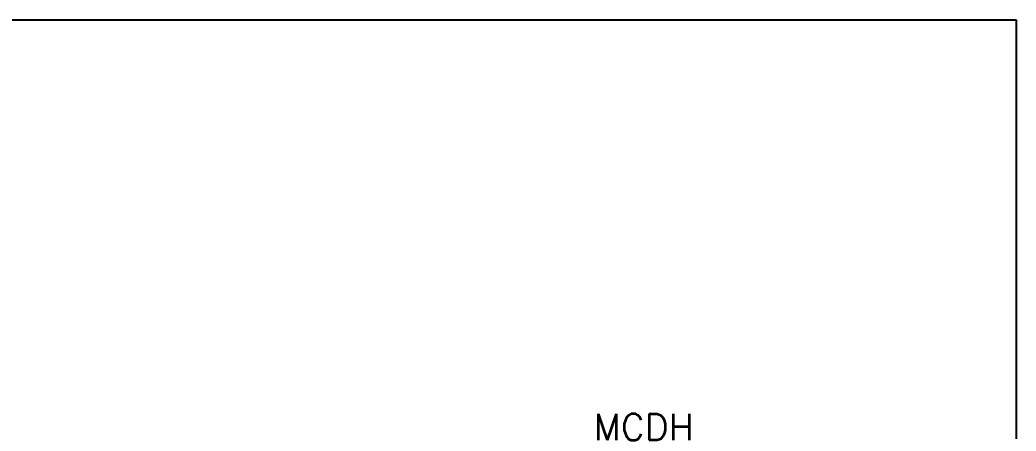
# Model space of a CAD drawing. Header units: millimetres. Extents: x -107267 to 109426, y -98906 to 83910.
# Drawn here: x 18335 to 26316, y 1370 to 4665 of the extents above; entities that cross this region are included whole.
import ezdxf

# ---------------------------------------------------------------- set-up
doc = ezdxf.new("R2010")
doc.units = ezdxf.units.MM
doc.layers.add('00_m3g_spda_ater_cabo50', color=1, linetype='Continuous', lineweight=9)
doc.layers.add('Top (Plan) View-MISC', color=7, linetype='Continuous')
doc.styles.add('PDR2.0', font='romans.shx', dxfattribs={"height": 2})

# ---------------------------------------------------------------- blocks, each defined once
blk = doc.blocks.new('*U24')
at = {"lineweight": 9, "style": 'PDR2.0'}
blk.add_text('MCDH', height=1.7, dxfattribs=at).set_placement((-3.015, 1.248))
at = {"color": 255, "lineweight": 0}
blk.add_wipeout([(-2.085, 0.773), (-2.085, -0.773), (-0.773, -0.773), (-0.773, -2.085), (0.773, -2.085), (0.773, -0.773), (2.085, -0.773), (2.085, 0.773)], dxfattribs=at)
at = {"lineweight": 9}
blk.add_lwpolyline([(-0.656, -0.656), (-0.656, -1.968), (0.656, -1.968), (0.656, -0.656), (1.968, -0.656), (1.968, 0.656), (0.656, 0.656), (-0.656, 0.656), (-1.968, 0.656), (-1.968, -0.656)], close=True, dxfattribs=at)
blk = doc.blocks.new('*U354')
at = {"layer": 'Top (Plan) View-MISC', "color": 0, "linetype": 'ByBlock', "lineweight": -2}
for p, q in [((-24352.8, 4664.7), (26316.1, 4664.7)), ((26316.1, 4664.7), (26316.1, -19130.6))]:
    blk.add_line(p, q, dxfattribs=at)

msp = doc.modelspace()

# ---------------------------------------------------------------- block references
at = {"layer": 'Top (Plan) View-MISC'}
msp.add_blockref('*U354', (0, 0), dxfattribs=at)

# ---------------------------------------------------------------- next in the draw order: block references
at = {"layer": '00_m3g_spda_ater_cabo50', "xscale": 125, "yscale": 125, "zscale": 125}
msp.add_blockref('*U24', (23307.8, 1139.8, -6590), dxfattribs=at)

doc.saveas('drawing.dxf')
